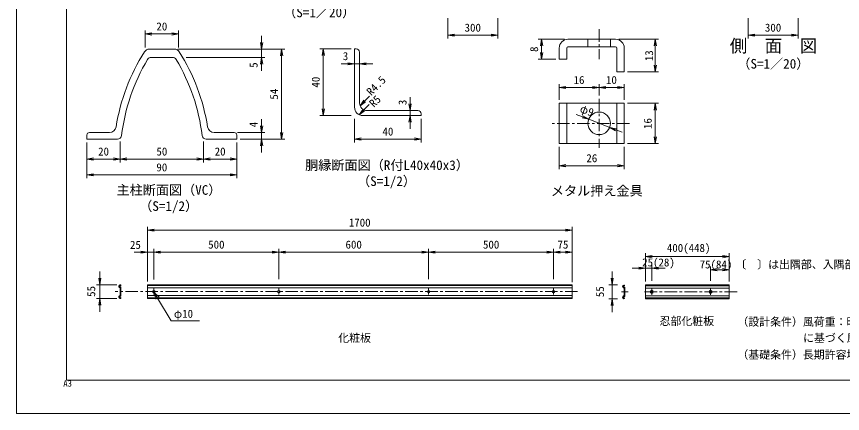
# Model space of a CAD drawing. Units: millimetres, scale not verified, with parts at other scales. Extents: x -4200 to 4200, y -2970 to 2970.
# Drawn here: x -4200 to 760, y -2970 to -590 of the extents above; entities that cross this region are included whole.
import ezdxf
from ezdxf.enums import TextEntityAlignment as Align

# ---------------------------------------------------------------- set-up
doc = ezdxf.new("R2010")
doc.units = ezdxf.units.MM
doc.header["$LTSCALE"] = 15
doc.linetypes.add('CHAIN1', pattern=[8, 5, -1, 1, -1])
doc.layers.add('0-1_D-TTL-TXT', color=7, linetype='Continuous')
for name, color, linetype, lineweight in [('0-2_D-STR-DIM', 7, 'Continuous', 9), ('0-3_0', 7, 'Continuous', 9), ('0-4_D-STR3', 3, 'Continuous', 9), ('0-5_D-BMK', 2, 'CHAIN1', 9), ('0-6_D-STR-TXT', 7, 'Continuous', 9), ('0-7_D-STR1', 1, 'Continuous', 9), ('0-C_D-TTL', 2, 'Continuous', 9)]:
    doc.layers.add(name, color=color, linetype=linetype, lineweight=lineweight)
doc.styles.add('ＭＳ ゴシック', font='')
doc.styles.get('ＭＳ ゴシック').set_extended_font_data('MS Gothic')

# ---------------------------------------------------------------- blocks, each defined once
blk = doc.blocks.new('_Open')
at = {"layer": '0-3_0'}
blk.add_line((-15, 2.5), (0, 0), dxfattribs=at)
blk.add_lwpolyline([(-15, -2.5), (0, 0), (-15, 0)], dxfattribs=at)
blk = doc.blocks.new('MLeader1')
at = {"layer": '0-3_0'}
blk.add_line((-3373.86, -2244.07), (-3353.17, -2278.31), dxfattribs=at)
for points in [[(-3362.35, -2283.85), (-3373.86, -2244.07), (-3344, -2272.76)], [(-3353.17, -2278.31), (-3270.73, -2414.73), (-3107.99, -2414.73), (-3100.79, -2414.73)]]:
    blk.add_lwpolyline(points, dxfattribs=at)

msp = doc.modelspace()

# ---------------------------------------------------------------- linework, layer by layer
at = {"layer": '0-2_D-STR-DIM'}
for p, q in [((-1610.31, -600), (-1610.31, -721.77)), ((-1310.31, -600), (-1310.31, -721.77)), ((193.03, -600), (193.03, -721.77)), ((493.03, -600), (493.03, -721.77)), ((-3427.07, -775.68), (-3427.07, -674.63)), ((-3227.07, -775.68), (-3227.07, -674.63)), ((-3387.07, -694.63), (-3267.07, -694.63)), ((-2728.2, -745.24), (-2728.2, -705.24)), ((-1570.31, -701.77), (-1350.31, -701.77)), ((-908.25, -726.42), (-1066.65, -726.42)), ((-583.25, -726.42), (-344.1, -726.42)), ((233.03, -701.77), (453.03, -701.77)), ((-3232.02, -785.24), (-2588.2, -785.24)), ((-3232.02, -785.24), (-2708.2, -785.24)), ((-2728.2, -785.24), (-2728.2, -835.24)), ((-2190.06, -783.71), (-2377.88, -783.71)), ((-1046.65, -766.42), (-1046.65, -806.42)), ((-364.1, -766.42), (-364.1, -881.42)), ((-3181.92, -835.24), (-2708.2, -835.24)), ((-2608.2, -825.24), (-2608.2, -1285.24)), ((-2357.88, -823.71), (-2357.88, -1143.71)), ((-2728.2, -875.24), (-2728.2, -915.24)), ((-2210.06, -873.67), (-2250.06, -873.67)), ((-2170.06, -873.67), (-2140.06, -873.67)), ((-2100.06, -873.67), (-2060.06, -873.67)), ((-960.75, -846.42), (-1066.65, -846.42)), ((-530.75, -921.42), (-344.1, -921.42)), ((-940.75, -1090.4), (-940.75, -995.67)), ((-900.75, -1015.67), (-740.75, -1015.67)), ((-700.75, -1062.71), (-700.75, -995.67)), ((-700.75, -1062.71), (-700.75, -995.67)), ((-660.75, -1015.67), (-590.75, -1015.67)), ((-550.75, -1090.4), (-550.75, -995.67)), ((-2079.52, -1067.95), (-2135.61, -1123.52)), ((-1836.73, -1113.71), (-1836.73, -1073.71)), ((-2082.46, -1117.73), (-2140.65, -1177.19)), ((-530.75, -1110.4), (-344.1, -1110.4)), ((-2190.06, -1183.71), (-2377.88, -1183.71)), ((-1836.73, -1153.71), (-1836.73, -1183.71)), ((-800.94, -1191.45), (-838.22, -1176.95)), ((-364.1, -1150.4), (-364.1, -1310.4)), ((-2728.2, -1245.24), (-2728.2, -1205.24)), ((-2170.06, -1203.71), (-2170.06, -1344.7)), ((-1836.73, -1223.71), (-1836.73, -1263.71)), ((-1770.06, -1203.71), (-1770.06, -1344.7)), ((-637.84, -1254.86), (-763.66, -1205.94)), ((-2872.07, -1285.24), (-2708.2, -1285.24)), ((-2728.2, -1285.24), (-2728.2, -1325.24)), ((-600.55, -1269.36), (-563.27, -1283.85)), ((-3577.07, -1339.05), (-3577.07, -1464.56)), ((-3577.07, -1339.05), (-3577.07, -1464.56)), ((-3077.07, -1339.05), (-3077.07, -1464.56)), ((-3077.07, -1339.05), (-3077.07, -1464.56)), ((-2857.07, -1325.24), (-2588.2, -1325.24)), ((-2857.07, -1325.24), (-2708.2, -1325.24)), ((-2130.06, -1324.7), (-1810.06, -1324.7)), ((-3777.07, -1345.24), (-3777.07, -1559.43)), ((-3777.07, -1345.24), (-3777.07, -1464.56)), ((-2877.07, -1345.24), (-2877.07, -1559.43)), ((-2877.07, -1345.24), (-2877.07, -1464.56)), ((-2728.2, -1365.24), (-2728.2, -1405.24)), ((-940.75, -1370.4), (-940.75, -1504.55)), ((-550.75, -1370.4), (-550.75, -1504.55)), ((-530.75, -1350.4), (-344.1, -1350.4)), ((-3737.07, -1444.56), (-3617.07, -1444.56)), ((-3537.07, -1444.56), (-3117.07, -1444.56)), ((-3037.07, -1444.56), (-2917.07, -1444.56)), ((-900.75, -1484.55), (-590.75, -1484.55)), ((-3737.07, -1539.43), (-2917.07, -1539.43)), ((-3412.46, -2178.19), (-3412.46, -1850.62)), ((-3372.46, -1870.62), (-902.46, -1870.62)), ((-862.46, -2178.19), (-862.46, -1850.62)), ((-3412.46, -2148.19), (-3412.46, -1982.62)), ((-3374.96, -2166.22), (-3374.96, -1982.62)), ((-3374.96, -2166.22), (-3374.96, -1982.62)), ((-2624.96, -2164.45), (-2624.96, -1982.62)), ((-2624.96, -2164.45), (-2624.96, -1982.62)), ((-1724.96, -2163.8), (-1724.96, -1982.62)), ((-1724.96, -2163.8), (-1724.96, -1982.62)), ((-974.96, -2164.95), (-974.96, -1982.62)), ((-974.96, -2164.95), (-974.96, -1982.62)), ((-862.46, -2182.69), (-862.46, -1982.62)), ((-3452.46, -2002.62), (-3492.46, -2002.62)), ((-3412.46, -2002.62), (-3374.96, -2002.62)), ((-3334.96, -2002.62), (-3294.96, -2002.62)), ((-3334.96, -2002.62), (-2664.96, -2002.62)), ((-2584.96, -2002.62), (-1764.96, -2002.62)), ((-1684.96, -2002.62), (-1014.96, -2002.62)), ((-934.96, -2002.62), (-902.46, -2002.62)), ((-422.66, -2179.53), (-422.66, -2009.73)), ((-382.66, -2029.73), (40.25, -2029.73)), ((80.25, -2179.53), (80.25, -2009.73)), ((-422.66, -2179.53), (-422.66, -2078.7)), ((-385.16, -2174.95), (-385.16, -2078.7)), ((-3699.37, -2158.19), (-3699.37, -2118.19)), ((-623.02, -2159.53), (-623.02, -2119.53)), ((-462.66, -2098.7), (-502.66, -2098.7)), ((-422.66, -2098.7), (-385.16, -2098.7)), ((-345.16, -2098.7), (-305.16, -2098.7)), ((-32.25, -2174.95), (-32.25, -2087.86)), ((7.75, -2107.86), (40.25, -2107.86)), ((80.25, -2179.53), (80.25, -2087.86)), ((-3597.1, -2198.19), (-3719.37, -2198.19)), ((-3699.37, -2198.19), (-3699.37, -2280.69)), ((-590.77, -2199.53), (-643.02, -2199.53)), ((-623.02, -2199.53), (-623.02, -2282.03)), ((-3597.1, -2280.69), (-3719.37, -2280.69)), ((-3699.37, -2320.69), (-3699.37, -2360.69)), ((-590.8, -2282.03), (-643.02, -2282.03)), ((-623.02, -2322.03), (-623.02, -2362.03))]:
    msp.add_line(p, q, dxfattribs=at)
at = {"layer": '0-4_D-STR3'}
for p, q in [((-888.25, -726.42), (-603.25, -726.42)), ((-768.25, -726.42), (-768.25, -771.42)), ((-633.25, -726.42), (-633.25, -771.42)), ((-940.75, -846.42), (-940.75, -778.92)), ((-895.75, -846.42), (-895.75, -778.92)), ((-888.25, -771.42), (-603.25, -771.42)), ((-595.75, -921.42), (-595.75, -778.92)), ((-550.75, -921.42), (-550.75, -778.92)), ((-895.75, -846.42), (-940.75, -846.42)), ((-550.75, -921.42), (-595.75, -921.42)), ((-895.75, -1350.4), (-895.75, -1110.4)), ((-595.75, -1350.4), (-595.75, -1110.4)), ((-550.75, -1350.4), (-550.75, -1110.4)), ((-940.75, -1350.4), (-550.75, -1350.4)), ((-3577.1, -2216.19), (-3577.1, -2262.69)), ((-3574.1, -2198.7), (-3574.1, -2203.83)), ((-3572.6, -2214.54), (-3572.6, -2264.34)), ((-862.46, -2198.19), (-3412.46, -2198.19)), ((-3412.46, -2198.19), (-3412.46, -2280.69)), ((-862.46, -2202.69), (-3412.46, -2202.69)), ((-862.46, -2216.19), (-3412.46, -2216.19)), ((-862.46, -2198.19), (-862.46, -2280.69)), ((-551.61, -2217.51), (-551.61, -2264.05)), ((-548.6, -2200.01), (-548.6, -2205.14)), ((-547.1, -2215.85), (-547.1, -2265.71)), ((-422.66, -2199.53), (80.25, -2199.53)), ((-422.66, -2199.53), (-422.66, -2282.03)), ((-422.66, -2204.11), (80.25, -2204.11)), ((-422.66, -2217.86), (80.25, -2217.86)), ((80.25, -2199.53), (80.25, -2282.03)), ((-3574.1, -2275.04), (-3574.1, -2280.17)), ((-862.46, -2262.69), (-3412.46, -2262.69)), ((-862.46, -2276.19), (-3412.46, -2276.19)), ((-862.46, -2280.69), (-3412.46, -2280.69)), ((-548.6, -2276.42), (-548.6, -2281.56)), ((-422.66, -2263.7), (80.25, -2263.7)), ((-422.66, -2277.45), (80.25, -2277.45)), ((-422.66, -2282.03), (80.25, -2282.03))]:
    msp.add_line(p, q, dxfattribs=at)
msp.add_lwpolyline([(-940.75, -1350.4), (-940.75, -1110.4), (-550.75, -1110.4)], dxfattribs=at)
for centre, radius in [((-700.75, -1230.4), 67.5), ((-385.16, -2240.78), 9.17), ((-32.25, -2240.78), 9.17), ((-3374.96, -2239.44), 7.5), ((-2624.96, -2239.44), 7.5), ((-1724.96, -2239.44), 7.5), ((-974.96, -2239.44), 7.5)]:
    msp.add_circle(centre, radius, dxfattribs=at)
for centre, radius, start, end in [((-888.25, -778.92), 52.5, 90, 180), ((-603.25, -778.92), 52.5, 0, 90), ((-888.25, -778.92), 7.5, 90, 180), ((-603.25, -778.92), 7.5, 0, 90), ((-3577.1, -2207.19), 9, 70.52902, 270), ((-3577.1, -2207.19), 4.5, 48.19001, 281.53799), ((-3575.6, -2214.54), 3, 0, 101.53718), ((-551.61, -2208.5), 9.01, 70.52878, 270), ((-551.61, -2208.5), 4.5, 48.1901, 281.53796), ((-550.11, -2215.85), 3, 0, 101.53703), ((-3577.1, -2271.69), 9, 90.00069, 289.47168), ((-3577.1, -2271.69), 4.5, 78.46349, 311.81106), ((-3575.6, -2264.34), 3, 258.46283, 0.00055), ((-551.61, -2273.06), 9.01, 90.00085, 289.47165), ((-551.61, -2273.06), 4.5, 78.46376, 311.81174), ((-550.11, -2265.71), 3, 258.46295, 0)]:
    msp.add_arc(centre, radius, start, end, dxfattribs=at)
at = {"layer": '0-5_D-BMK'}
for p, q in [((-700.75, -666.42), (-700.75, -846.42)), ((-700.75, -1082.71), (-700.75, -1378.09)), ((-518.59, -1230.4), (-995.06, -1230.4)), ((-3374.96, -2221.44), (-3374.96, -2257.44)), ((-2624.96, -2221.44), (-2624.96, -2257.44)), ((-1724.96, -2221.44), (-1724.96, -2257.44)), ((-974.96, -2221.44), (-974.96, -2257.44)), ((-385.16, -2223.22), (-385.16, -2258.34)), ((-32.25, -2223.22), (-32.25, -2258.34)), ((-830.43, -2239.44), (-3607.65, -2239.44)), ((-527.52, -2240.78), (-566.32, -2240.78)), ((126.85, -2240.78), (-438.11, -2240.78))]:
    msp.add_line(p, q, dxfattribs=at)
at = {"layer": '0-7_D-STR1'}
for p, q in [((-3402.13, -785.24), (-3252.02, -785.24)), ((-2160.06, -783.71), (-2170.06, -783.71)), ((-2170.06, -1133.71), (-2170.06, -783.71)), ((-3391.5, -835.24), (-3262.65, -835.24)), ((-2140.06, -803.71), (-2140.06, -1108.71)), ((-2120.06, -1183.71), (-1770.06, -1183.71)), ((-2095.06, -1153.71), (-1790.06, -1153.71)), ((-1770.06, -1183.71), (-1770.06, -1173.71)), ((-3641.33, -1285.24), (-3762.07, -1285.24)), ((-3012.82, -1285.24), (-2892.07, -1285.24)), ((-3777.07, -1325.24), (-3777.07, -1300.24)), ((-3777.07, -1325.24), (-3777.07, -1300.24)), ((-3593.54, -1325.24), (-3777.07, -1325.24)), ((-3060.61, -1325.24), (-2877.07, -1325.24)), ((-2877.07, -1325.24), (-2877.07, -1300.24))]:
    msp.add_line(p, q, dxfattribs=at)
for centre, radius, start, end in [((-3402.13, -820.24), 35, 90, 147.73028), ((-3252.02, -820.24), 35, 32.26972, 90), ((-2160.06, -803.71), 20, 0, 90), ((-2417.07, -1442.24), 1200, 147.73028, 170.85863), ((-3391.5, -860.24), 25, 90, 149.15113), ((-3262.65, -860.24), 25, 30.84887, 90), ((-4237.07, -1442.24), 1200, 9.14137, 32.26972), ((-2417.07, -1442.24), 1160, 149.15113, 173.11764), ((-4237.07, -1442.24), 1160, 6.88236, 30.84887), ((-2120.06, -1133.71), 50, 180.00043, 270), ((-2095.06, -1108.71), 45, 180.00046, 270), ((-1790.06, -1173.71), 20, 0, 90), ((-3762.07, -1300.24), 15, 90, 180), ((-3641.33, -1245.24), 40, 270, 350.85863), ((-3012.82, -1245.24), 40, 189.14137, 270), ((-2892.07, -1300.24), 15, 0, 90), ((-3593.54, -1300.24), 25, 270, 353.11764), ((-3060.61, -1300.24), 25, 186.88236, 270)]:
    msp.add_arc(centre, radius, start, end, dxfattribs=at)
at = {"layer": '0-C_D-TTL', "color": 7}
msp.add_lwpolyline([(-4199.79, -2969.94), (4200.21, -2969.94), (4200.21, 2970.06), (-4199.79, 2970.06)], close=True, dxfattribs=at)
at = {"layer": '0-C_D-TTL'}
msp.add_lwpolyline([(-3899.79, 2770.06), (3900.21, 2770.06), (3900.21, -2769.94), (-3899.79, -2769.94)], close=True, dxfattribs=at)

# ---------------------------------------------------------------- block references
at = {"layer": '0-2_D-STR-DIM', "xscale": 2.666667, "yscale": 2.666667}
for p, rotation in [((-3427.07, -694.63), 180), ((-1610.31, -701.77), 180), ((-1046.65, -726.42), 90), ((-364.1, -726.42), 90), ((193.03, -701.77), 180), ((-2728.2, -785.24), 270), ((-2608.2, -785.24), 90), ((-2357.88, -783.71), 90), ((-2728.2, -835.24), 90), ((-1046.65, -846.42), 270), ((-2140.06, -873.67), 180), ((-364.1, -921.42), 270), ((-940.75, -1015.67), 180), ((-700.75, -1015.67), 180), ((-2137.03, -1124.93), 224.73463), ((-1836.73, -1153.71), 270), ((-364.1, -1110.4), 90), ((-2357.88, -1183.71), 270), ((-2142.05, -1178.61), 225.61009), ((-1836.73, -1183.71), 90), ((-763.66, -1205.94), 338.75379), ((-2728.2, -1285.24), 270), ((-2608.2, -1325.24), 270), ((-637.84, -1254.86), 158.75379), ((-2728.2, -1325.24), 90), ((-2170.06, -1324.7), 180), ((-364.1, -1350.4), 270), ((-3777.07, -1444.56), 180), ((-3577.07, -1444.56), 180), ((-3077.07, -1444.56), 180), ((-940.75, -1484.55), 180), ((-3777.07, -1539.43), 180), ((-3412.46, -1870.62), 180), ((-3374.96, -2002.62), 180), ((-3374.96, -2002.62), 180), ((-2624.96, -2002.62), 180), ((-1724.96, -2002.62), 180), ((-974.96, -2002.62), 180), ((-422.66, -2029.73), 180), ((-385.16, -2098.7), 180), ((-32.25, -2107.86), 180), ((-3699.37, -2198.19), 270), ((-623.02, -2199.53), 270), ((-3699.37, -2280.69), 90), ((-623.02, -2282.03), 90)]:
    msp.add_blockref('_Open', p, dxfattribs=dict(at, rotation=rotation))
for p in [(-3227.07, -694.63), (-1310.31, -701.77), (493.03, -701.77), (-2170.06, -873.67), (-700.75, -1015.67), (-550.75, -1015.67), (-1770.06, -1324.7), (-3577.07, -1444.56), (-3077.07, -1444.56), (-2877.07, -1444.56), (-550.75, -1484.55), (-2877.07, -1539.43), (-862.46, -1870.62), (-3412.46, -2002.62), (-2624.96, -2002.62), (-1724.96, -2002.62), (-974.96, -2002.62), (-862.46, -2002.62), (80.25, -2029.73), (-422.66, -2098.7), (80.25, -2107.86)]:
    msp.add_blockref('_Open', p, dxfattribs=at)
at = {"layer": '0-3_0'}
msp.add_blockref('MLeader1', (0, 0), dxfattribs=at)

# ---------------------------------------------------------------- texts
at = {"layer": '0-1_D-TTL-TXT', "style": 'ＭＳ ゴシック'}
for s, height, p in [('（S=1／20）', 57.73, (-2598.62, -611.25)), ('側\u3000面\u3000図', 76.98, (83.14, -827.37)), ('（S=1／20）', 57.73, (128.62, -919.34)), ('胴縁断面図（R付L40x40x3）', 57.73, (-2466.71, -1527.17)), ('（S=1/2）', 57.73, (-2154.84, -1623.36)), ('主柱断面図（VC）', 57.73, (-3599.33, -1676.2)), ('メタル押え金具', 57.73, (-990.83, -1680.86)), ('（S=1/2）', 57.73, (-3462.88, -1772.69)), ('〔\u3000〕は出隅部、入隅部の寸法です。', 48.06, (116.94, -2115.18)), ('忍部化粧板', 48.06, (-338.56, -2454.51)), ('（設計条件）風荷重：昭和57年改正 建築基準法・同施行令', 48.06, (128.96, -2458.9)), ('化粧板', 48.06, (-2267.99, -2555.47)), (' に基づく風圧力に準拠。', 48.06, (490.65, -2555.93)), ('（基礎条件）長期許容地耐力98kN/m の場合。', 48.06, (128.96, -2655.93)), ('A3', 38.49, (-3919.08, -2820.56))]:
    msp.add_text(s, height=height, dxfattribs=at).set_placement(p, align=Align.BOTTOM_LEFT)
at = {"layer": '0-2_D-STR-DIM', "style": 'ＭＳ ゴシック'}
for s, p in [('20', (-3359.82, -687.88)), ('300', (-1509.18, -695.02)), ('300', (294.16, -695.02)), ('3', (-2240.52, -865.77)), ('16', (-854.62, -1008.93)), ('10', (-660.15, -1008.93)), ('40', (-2002.31, -1317.95)), ('20', (-3709.82, -1437.81)), ('50', (-3359.7, -1437.81)), ('20', (-3009.82, -1437.81)), ('26', (-777.97, -1477.8)), ('90', (-3359.95, -1532.69)), ('1700', (-2204.36, -1863.87)), ('500', (-3048.84, -1995.87)), ('600', (-2224.21, -1995.87)), ('500', (-1398.84, -1995.87)), ('25', (-3518.45, -1997.37)), ('75', (-951.31, -1995.87)), ('400(448)', (-294.6, -2015.87)), ('25(28)', (-442.93, -2102.61)), ('75(84)', (-97.72, -2114.74))]:
    msp.add_text(s, height=48.06, dxfattribs=at).set_placement(p, align=Align.BOTTOM_LEFT)
for s, rotation, p in [('8', 90, (-1053.35, -802.42)), ('13', 90, (-362.85, -857.67)), ('5', 90, (-2737.75, -897.44)), ('40', 90, (-2364.62, -1015.96)), ('R4.5', 45, (-2059.73, -1078.19)), ('54', 90, (-2614.95, -1087.99)), ('R5', 45, (-2043.27, -1148)), ('3', 90, (-1843.39, -1121.34)), ('φ9', 338.754, (-826.93, -1174.26)), ('4', 90, (-2737.75, -1254.08)), ('16', 90, (-370.85, -1264.28)), ('55', 90, (-3712.81, -2270.93)), ('55', 90, (-657.76, -2272.75))]:
    msp.add_text(s, height=48.06, rotation=rotation, dxfattribs=at).set_placement(p, align=Align.BOTTOM_LEFT)
at = {"layer": '0-6_D-STR-TXT', "style": 'ＭＳ ゴシック'}
msp.add_text('φ10', height=48.06, dxfattribs=at).set_placement((-3254.86, -2410.76), align=Align.BOTTOM_LEFT)

doc.saveas('drawing.dxf')
